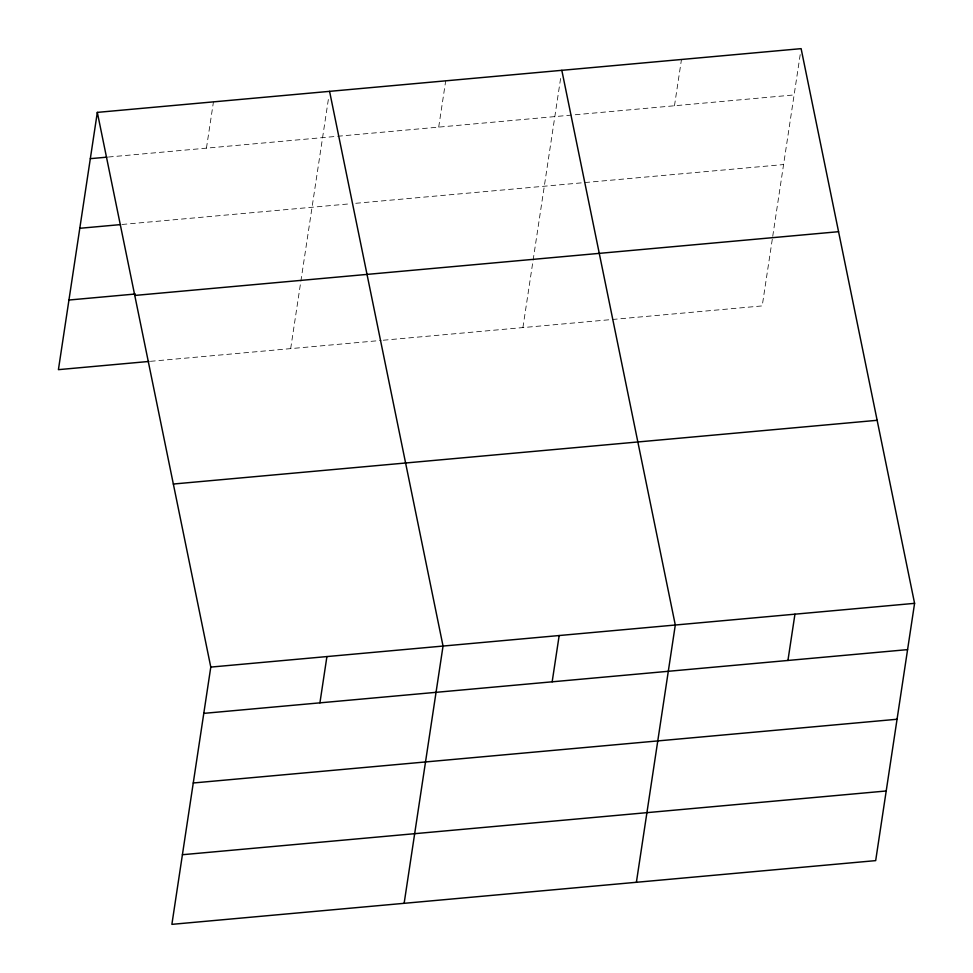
<?xml version="1.0" encoding="UTF-8"?>
<svg xmlns="http://www.w3.org/2000/svg" width="973" height="973" viewBox="0 0 973 973"><rect width="100%" height="100%" fill="white"/><g stroke="black" fill="none" stroke-linecap="round" stroke-linejoin="round"><path stroke-width="0.73" stroke-dasharray="4.87 3.65" d="M206.446 148.151L213.452 101.873M290.672 348.614L328.448 98.82M438.701 127.11L445.707 80.832M522.915 327.585L560.703 77.779M674.471 105.765L681.477 59.487M772.294 239.249L762.212 305.911L382.669 340.282M772.732 236.293L800.207 54.622M108.429 157.03L336.147 136.402M337.655 136.269L794.114 94.928M122.026 224.471L349.745 203.844M355.777 203.296L783.581 164.559M150.414 361.324L381.161 340.428"/><path stroke-width="1.46" d="M97.324 112.382L210.788 667.089L171.88 924.35L875.676 860.619L914.584 603.345L801.12 48.65L97.324 112.382L58.416 369.655L148.905 361.457M319.922 702.847L326.916 656.568M404.136 903.321L443.043 646.048L329.579 91.353M552.165 681.818L559.171 635.539M636.391 882.28L675.298 625.019L561.822 70.324M787.935 660.46L794.941 614.182M90.331 158.66L106.921 157.164M79.798 228.29L120.518 224.605M68.949 300.025L135.308 294.016M134.773 295.439L838.556 231.696M173.352 484.031L877.135 420.3M210.788 667.089L914.584 603.345M203.795 713.367L907.578 649.623M193.262 782.985L897.057 719.254M182.413 854.72L886.208 790.988"/></g></svg>
